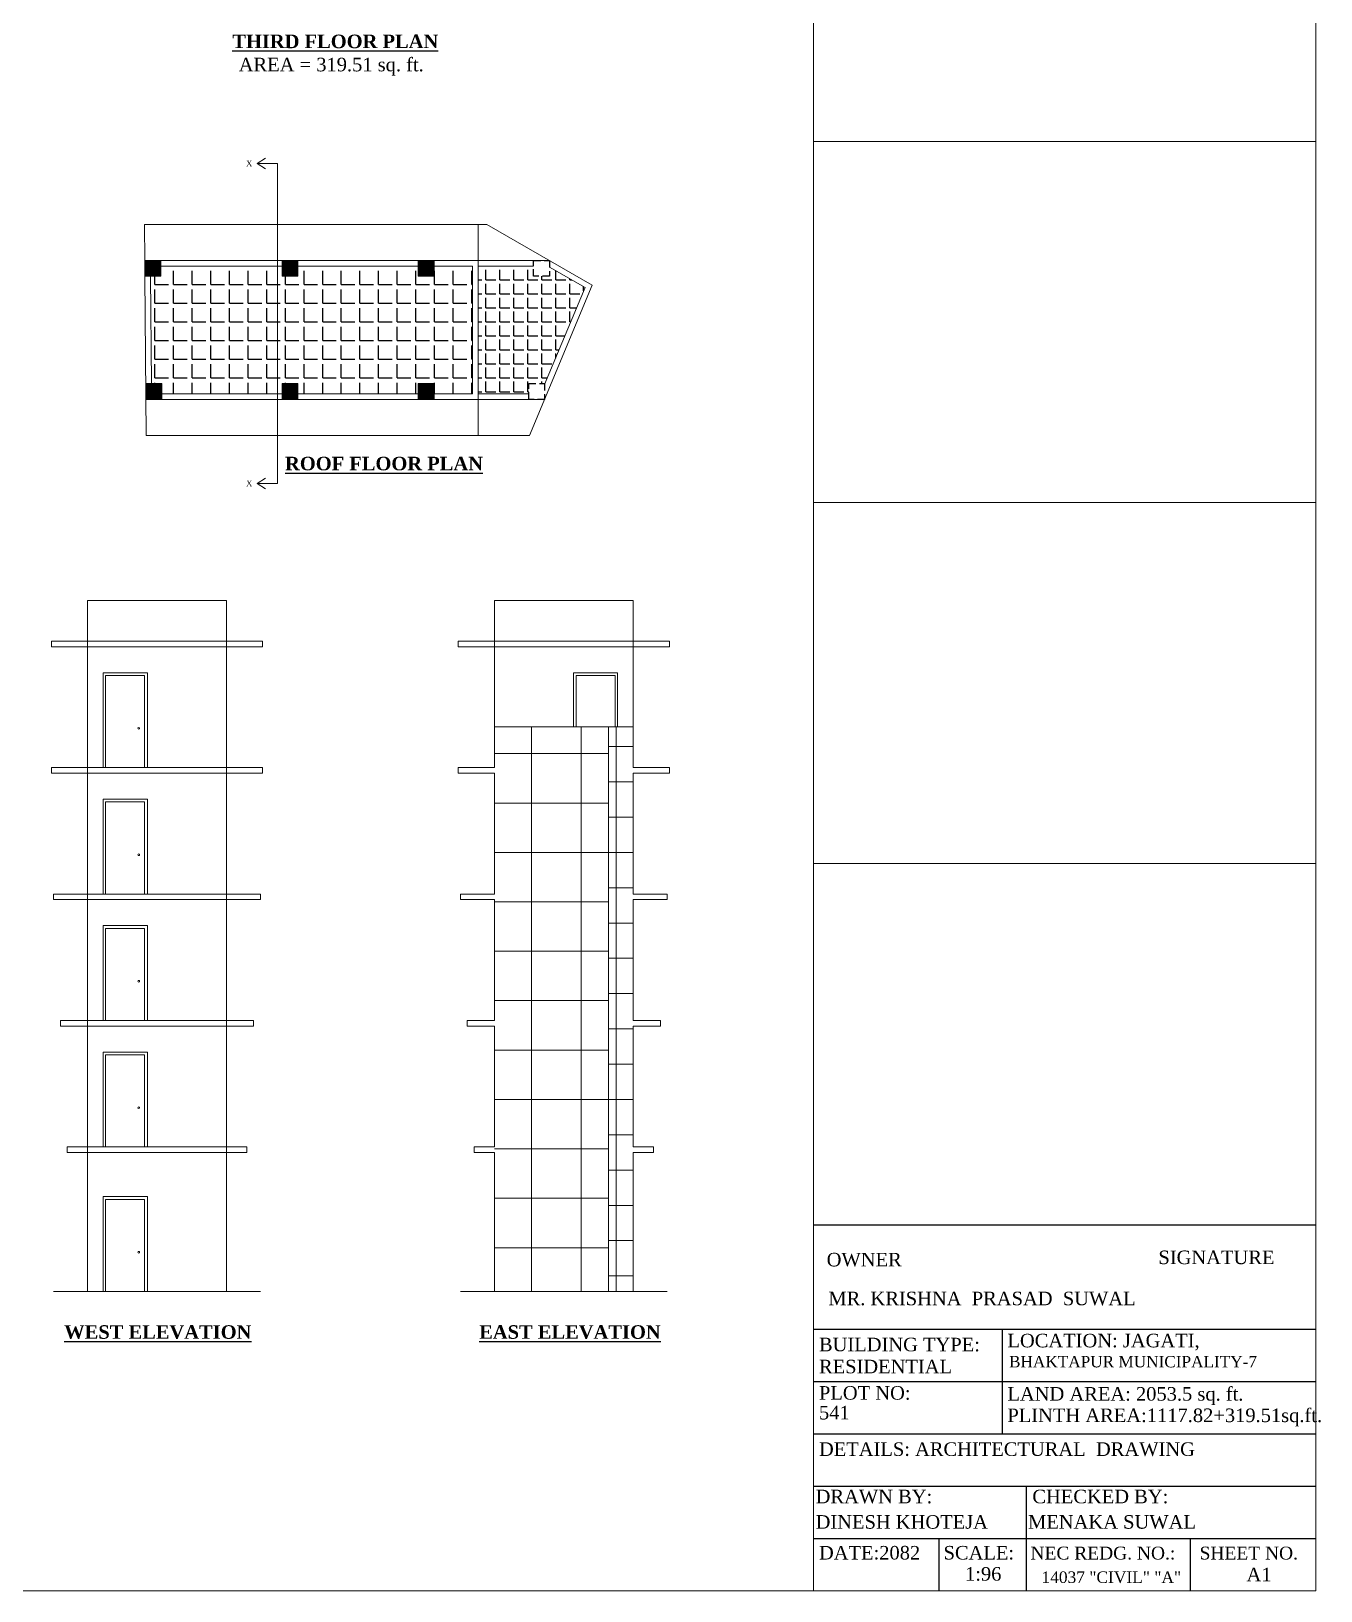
# Model space of a CAD drawing. Header units: inches. Extents: x 20273 to 45441, y -4696 to -1121.
# Drawn here: x 44299 to 45441, y -4602 to -3220 of the extents above; entities that cross this region are included whole.
import ezdxf

# ---------------------------------------------------------------- set-up
doc = ezdxf.new("R2010")
doc.units = ezdxf.units.IN
doc.header["$LTSCALE"] = 5
doc.header["$MEASUREMENT"] = 0
doc.linetypes.add('HIDDEN', pattern=[0.375, 0.25, -0.125])
for name, color, linetype, lineweight in [('1', 7, 'Continuous', 25), ('A-WALL', 7, 'Continuous', 9), ('DOOR', 62, 'Continuous', 0), ('ele1', 21, 'Continuous', 20)]:
    doc.layers.add(name, color=color, linetype=linetype, lineweight=lineweight)
doc.layers.add('TEXT', color=6, linetype='Continuous')
doc.layers.add('WALL', color=7, linetype='Continuous')
doc.styles.add('ordinary', font='times.ttf')
pattern_1 = [(45, (18280.62599, 241.2281), (-0.08838834765, 0.08838834765), [])]

msp = doc.modelspace()

# ---------------------------------------------------------------- hatches: boundary and pattern name
at = {"layer": 'A-WALL', "ltscale": 5}
h = msp.add_hatch(dxfattribs=at)
h.set_pattern_fill('ANSI31', color=256)
h.set_pattern_definition(pattern_1)
h.paths.add_polyline_path([(44414.09, -3437.38), (44414.09, -3423.38), (44400.09, -3423.38), (44400.09, -3437.38)])
h = msp.add_hatch(dxfattribs=at)
h.set_pattern_fill('ANSI31', color=256)
h.set_pattern_definition(pattern_1)
h.paths.add_polyline_path([(44535.51, -3437.38), (44535.51, -3423.38), (44521.51, -3423.38), (44521.51, -3437.38)])
h = msp.add_hatch(dxfattribs=at)
h.set_pattern_fill('ANSI31', color=256)
h.set_pattern_definition(pattern_1)
h.paths.add_polyline_path([(44656.01, -3437.38), (44656.01, -3423.38), (44642.01, -3423.38), (44642.01, -3437.38)])
h = msp.add_hatch(dxfattribs=at)
h.set_pattern_fill('ANSI31', color=256)
h.set_pattern_definition(pattern_1)
h.paths.add_polyline_path([(44415.01, -3546.37), (44415.01, -3532.37), (44401.01, -3532.37), (44401.01, -3546.37)])
h = msp.add_hatch(dxfattribs=at)
h.set_pattern_fill('ANSI31', color=256)
h.set_pattern_definition(pattern_1)
h.paths.add_polyline_path([(44535.51, -3546.37), (44535.51, -3532.37), (44521.51, -3532.37), (44521.51, -3546.37)])
h = msp.add_hatch(dxfattribs=at)
h.set_pattern_fill('ANSI31', color=256)
h.set_pattern_definition(pattern_1)
h.paths.add_polyline_path([(44642.01, -3546.37), (44656.01, -3546.37), (44656.01, -3532.37), (44642.01, -3532.37)])
h = msp.add_hatch(dxfattribs=at)
h.set_pattern_fill('ANSI37', color=256, scale=350, angle=45)
h.set_pattern_definition([(90, (10879.815, 208.59), (-43.75, 0), []), (180, (10879.815, 208.59), (-4e-15, -43.75), [])])
h.paths.add_polyline_path([(44810.52, -3836.42), (44709.38, -3836.42), (44709.38, -4336.42), (44810.52, -4336.42)])
h = msp.add_hatch(dxfattribs=at)
h.set_pattern_fill('ANSI37', color=256, scale=250, angle=45)
h.set_pattern_definition([(90, (10879.815, 208.59), (-31.25, 0), []), (180, (10879.815, 208.59), (-2e-15, -31.25), [])])
h.paths.add_polyline_path([(44832.37, -3836.42), (44810.52, -3836.42), (44810.52, -4336.42), (44832.37, -4336.42)])
at = {"layer": 'WALL', "linetype": 'ByBlock', "ltscale": 5, "true_color": 0xf8991e}
h = msp.add_hatch(dxfattribs=at)
h.set_pattern_fill('ANGLE', color=30, scale=60)
h.set_pattern_definition([(0, (14197.412, -1250.202), (0, 16.5), [12, -4.5]), (90, (14197.412, -1250.202), (-16.5, 1e-15), [12, -4.5])])
h.paths.add_polyline_path([(44535.51, -3437.38), (44521.51, -3437.38), (44521.51, -3428.38), (44414.09, -3428.38), (44414.09, -3437.38), (44405.09, -3437.38), (44405.9, -3532.37), (44415.01, -3532.37), (44415.01, -3541.37), (44521.51, -3541.37), (44521.51, -3532.37), (44535.51, -3532.37), (44535.51, -3541.37), (44642.01, -3541.37), (44642.01, -3532.37), (44656.01, -3532.37), (44656.01, -3541.37), (44690.01, -3541.37), (44690.01, -3428.38), (44656.01, -3428.38), (44656.01, -3437.38), (44642.01, -3437.38), (44642.01, -3428.38), (44535.51, -3428.38)])
h = msp.add_hatch(dxfattribs=at)
h.set_pattern_fill('ANGLE', color=30, scale=45)
h.set_pattern_definition([(0, (14197.412, -1250.202), (0, 12.375), [9, -3.375]), (90, (14197.412, -1250.202), (-12.375, 8e-16), [9, -3.375])])
h.paths.add_polyline_path([(44695.01, -3428.38), (44695.01, -3541.37), (44739.88, -3541.37), (44739.88, -3532.37), (44753.88, -3532.37), (44753.88, -3533.36), (44789.65, -3447.37), (44758.14, -3429.16), (44758.14, -3437.38), (44744.14, -3437.38), (44744.14, -3428.38)])

# ---------------------------------------------------------------- linework, layer by layer
at = {"layer": '1'}
for p, q in [((44991.96, -4277.28), (45436.61, -4277.28)), ((44991.96, -4369.92), (45436.61, -4369.92)), ((45158.79, -4369.92), (45158.79, -4462.55)), ((44991.96, -4416.23), (45436.61, -4416.23)), ((44991.96, -4462.55), (45436.61, -4462.55)), ((44991.96, -4508.87), (45436.61, -4508.87)), ((45180.05, -4508.87), (45180.05, -4601.5)), ((44991.96, -4555.19), (45436.61, -4555.19)), ((45103.12, -4601.5), (45103.12, -4555.19)), ((45325.45, -4601.5), (45325.45, -4555.19))]:
    msp.add_line(p, q, dxfattribs=at)
at = {"layer": 'A-WALL', "ltscale": 5}
for p, q in [((44499.46, -3337.59), (44506.89, -3332.91)), ((44517.46, -3337.59), (44499.46, -3337.59)), ((44499.46, -3337.59), (44506.89, -3342.27)), ((44517.46, -3620.87), (44517.46, -3337.59)), ((44399.7, -3391.38), (44399.97, -3423.38)), ((44702.76, -3391.38), (44399.7, -3391.38)), ((44695.01, -3391.38), (44695.01, -3578.37)), ((44795.95, -3445.24), (44702.76, -3391.38)), ((44695.01, -3423.38), (44399.97, -3423.38)), ((44399.97, -3423.38), (44400.09, -3437.38)), ((44758.14, -3423.38), (44695.01, -3423.38)), ((44400.09, -3428.38), (44399.97, -3428.38)), ((44400.09, -3437.38), (44401.29, -3578.37)), ((44405.09, -3437.34), (44405.9, -3532.37)), ((44521.51, -3428.38), (44414.09, -3428.38)), ((44642.01, -3428.38), (44535.51, -3428.38)), ((44690.01, -3428.38), (44656.01, -3428.38)), ((44690.01, -3428.38), (44690.01, -3541.37)), ((44744.14, -3428.38), (44695.01, -3428.38)), ((44789.65, -3447.37), (44758.14, -3429.16)), ((44740.57, -3578.37), (44795.95, -3445.24)), ((44753.88, -3533.36), (44789.65, -3447.37)), ((44401.01, -3546.37), (44695.01, -3546.37)), ((44415.01, -3541.37), (44521.51, -3541.37)), ((44535.39, -3541.37), (44642.01, -3541.37)), ((44656.01, -3541.37), (44690.01, -3541.37)), ((44695.01, -3541.37), (44739.88, -3541.37)), ((44695.01, -3546.37), (44753.88, -3546.37)), ((44401.29, -3578.37), (44740.57, -3578.37)), ((44499.46, -3620.87), (44506.89, -3616.19)), ((44517.46, -3620.87), (44499.46, -3620.87)), ((44499.46, -3620.87), (44506.89, -3625.55)), ((44349.25, -3724.42), (44472.24, -3724.42)), ((44349.25, -4336.42), (44349.25, -3724.42)), ((44472.24, -4336.42), (44472.24, -3724.42)), ((44832.37, -3724.42), (44709.38, -3724.42)), ((44709.38, -3872.42), (44709.38, -3724.42)), ((44832.37, -3872.42), (44832.37, -3724.42)), ((44317.25, -3765.42), (44317.25, -3760.42)), ((44317.25, -3760.42), (44349.25, -3760.42)), ((44349.25, -3765.42), (44317.25, -3765.42)), ((44349.25, -3760.42), (44472.24, -3760.42)), ((44349.25, -3765.42), (44472.24, -3765.42)), ((44504.24, -3760.42), (44472.24, -3760.42)), ((44472.24, -3765.42), (44504.24, -3765.42)), ((44504.24, -3765.42), (44504.24, -3760.42)), ((44677.38, -3765.42), (44677.38, -3760.42)), ((44677.38, -3760.42), (44709.38, -3760.42)), ((44709.38, -3765.42), (44677.38, -3765.42)), ((44832.37, -3760.42), (44709.38, -3760.42)), ((44832.37, -3765.42), (44709.38, -3765.42)), ((44864.37, -3760.42), (44832.37, -3760.42)), ((44832.37, -3765.42), (44864.37, -3765.42)), ((44864.37, -3765.42), (44864.37, -3760.42)), ((44832.37, -3836.42), (44709.38, -3836.42)), ((44810.52, -4336.42), (44810.52, -3836.42)), ((44317.25, -3872.42), (44504.24, -3872.42)), ((44317.25, -3877.42), (44317.25, -3872.42)), ((44317.25, -3877.42), (44504.24, -3877.42)), ((44504.24, -3877.42), (44504.24, -3872.42)), ((44709.38, -3872.42), (44677.38, -3872.42)), ((44677.38, -3877.42), (44677.38, -3872.42)), ((44709.38, -3877.42), (44677.38, -3877.42)), ((44709.38, -3984.42), (44709.38, -3877.42)), ((44864.37, -3872.42), (44832.37, -3872.42)), ((44864.37, -3877.42), (44832.37, -3877.42)), ((44832.37, -3984.42), (44832.37, -3877.42)), ((44864.37, -3877.42), (44864.37, -3872.42)), ((44319.25, -3984.42), (44502.24, -3984.42)), ((44319.25, -3989.42), (44319.25, -3984.42)), ((44319.25, -3989.42), (44502.24, -3989.42)), ((44502.24, -3989.42), (44502.24, -3984.42)), ((44709.38, -3984.42), (44679.38, -3984.42)), ((44679.38, -3989.42), (44679.38, -3984.42)), ((44709.38, -3989.42), (44679.38, -3989.42)), ((44709.38, -4096.42), (44709.38, -3989.42)), ((44862.37, -3984.42), (44832.37, -3984.42)), ((44862.37, -3989.42), (44832.37, -3989.42)), ((44832.37, -4096.42), (44832.37, -3989.42)), ((44862.37, -3989.42), (44862.37, -3984.42)), ((44325.25, -4096.42), (44496.24, -4096.42)), ((44325.25, -4101.42), (44325.25, -4096.42)), ((44325.25, -4101.42), (44496.24, -4101.42)), ((44496.24, -4101.42), (44496.24, -4096.42)), ((44709.38, -4096.42), (44685.38, -4096.42)), ((44685.38, -4101.42), (44685.38, -4096.42)), ((44709.38, -4101.42), (44685.38, -4101.42)), ((44709.38, -4208.42), (44709.38, -4101.42)), ((44856.37, -4096.42), (44832.37, -4096.42)), ((44856.37, -4101.42), (44832.37, -4101.42)), ((44832.37, -4208.42), (44832.37, -4101.42)), ((44856.37, -4101.42), (44856.37, -4096.42)), ((44331.25, -4208.42), (44490.24, -4208.42)), ((44331.25, -4213.42), (44331.25, -4208.42)), ((44490.24, -4213.42), (44490.24, -4208.42)), ((44709.38, -4208.42), (44691.38, -4208.42)), ((44691.38, -4213.42), (44691.38, -4208.42)), ((44850.37, -4208.42), (44832.37, -4208.42)), ((44850.37, -4213.42), (44850.37, -4208.42)), ((44331.25, -4213.42), (44490.24, -4213.42)), ((44709.38, -4213.42), (44691.38, -4213.42)), ((44709.38, -4336.42), (44709.38, -4213.42)), ((44850.37, -4213.42), (44832.37, -4213.42)), ((44832.37, -4336.42), (44832.37, -4213.42)), ((44349.25, -4336.42), (44319.25, -4336.42)), ((44349.25, -4336.42), (44472.24, -4336.42)), ((44349.25, -4336.42), (44472.24, -4336.42)), ((44472.24, -4336.42), (44502.24, -4336.42)), ((44709.38, -4336.42), (44679.38, -4336.42)), ((44832.37, -4336.42), (44709.38, -4336.42)), ((44832.37, -4336.42), (44709.38, -4336.42)), ((44832.37, -4336.42), (44862.37, -4336.42))]:
    msp.add_line(p, q, dxfattribs=at)
for points in [[(44400.09, -3423.38), (44414.09, -3423.38), (44414.09, -3437.38), (44400.09, -3437.38)], [(44521.51, -3423.38), (44535.51, -3423.38), (44535.51, -3437.38), (44521.51, -3437.38)], [(44642.01, -3423.38), (44656.01, -3423.38), (44656.01, -3437.38), (44642.01, -3437.38)], [(44401.01, -3532.37), (44415.01, -3532.37), (44415.01, -3546.37), (44401.01, -3546.37)], [(44521.51, -3532.37), (44535.51, -3532.37), (44535.51, -3546.37), (44521.51, -3546.37)], [(44642.01, -3532.37), (44656.01, -3532.37), (44656.01, -3546.37), (44642.01, -3546.37)]]:
    msp.add_lwpolyline(points, close=True, dxfattribs=at)
for centre in [(44394.6, -3837.67), (44394.6, -3949.67), (44394.6, -4061.67), (44394.6, -4173.67), (44394.6, -4301.67)]:
    msp.add_circle(centre, 0.766, dxfattribs=at)
at = {"layer": 'DOOR', "lineweight": 13}
for p, q in [((44363.25, -3872.42), (44363.25, -3788.42)), ((44402.25, -3788.42), (44363.25, -3788.42)), ((44365.25, -3872.42), (44365.25, -3790.92)), ((44399.75, -3790.92), (44365.25, -3790.92)), ((44399.75, -3790.92), (44399.75, -3872.42)), ((44402.25, -3865.49), (44402.25, -3788.42)), ((44402.25, -3788.42), (44402.25, -3872.42)), ((44779.38, -3836.42), (44779.38, -3788.42)), ((44779.38, -3788.42), (44779.38, -3836.42)), ((44779.38, -3788.42), (44818.37, -3788.42)), ((44781.88, -3790.92), (44781.88, -3836.42)), ((44781.88, -3790.92), (44816.37, -3790.92)), ((44816.37, -3836.42), (44816.37, -3790.92)), ((44818.37, -3836.42), (44818.37, -3788.42)), ((44363.25, -3984.42), (44363.25, -3900.42)), ((44402.25, -3900.42), (44363.25, -3900.42)), ((44365.25, -3984.42), (44365.25, -3902.92)), ((44399.75, -3902.92), (44365.25, -3902.92)), ((44399.75, -3902.92), (44399.75, -3984.42)), ((44402.25, -3977.49), (44402.25, -3900.42)), ((44402.25, -3900.42), (44402.25, -3984.42)), ((44363.25, -4096.42), (44363.25, -4012.42)), ((44402.25, -4012.42), (44363.25, -4012.42)), ((44365.25, -4096.42), (44365.25, -4014.92)), ((44399.75, -4014.92), (44365.25, -4014.92)), ((44399.75, -4014.92), (44399.75, -4096.42)), ((44402.25, -4089.49), (44402.25, -4012.42)), ((44402.25, -4012.42), (44402.25, -4096.42)), ((44363.25, -4208.42), (44363.25, -4124.42)), ((44402.25, -4124.42), (44363.25, -4124.42)), ((44365.25, -4208.42), (44365.25, -4126.92)), ((44399.75, -4126.92), (44365.25, -4126.92)), ((44399.75, -4126.92), (44399.75, -4208.42)), ((44402.25, -4201.49), (44402.25, -4124.42)), ((44402.25, -4124.42), (44402.25, -4208.42)), ((44363.25, -4336.42), (44363.25, -4252.42)), ((44402.25, -4252.42), (44363.25, -4252.42)), ((44402.25, -4329.49), (44402.25, -4252.42)), ((44402.25, -4252.42), (44402.25, -4336.42)), ((44365.25, -4336.42), (44365.25, -4254.92)), ((44399.75, -4254.92), (44365.25, -4254.92)), ((44399.75, -4254.92), (44399.75, -4336.42))]:
    msp.add_line(p, q, dxfattribs=at)
at = {"layer": 'ele1'}
for p, q in [((44991.96, -4601.5), (44991.96, -2446.17)), ((45436.61, -3317.98), (44991.96, -3317.98)), ((45436.61, -3637.75), (44991.96, -3637.75)), ((45436.61, -3957.52), (44991.96, -3957.52))]:
    msp.add_line(p, q, dxfattribs=at)
msp.add_lwpolyline([(42351.65, -2446.17), (45436.61, -2446.17), (45436.61, -4601.5), (42351.65, -4601.5)], close=True, dxfattribs=at)
msp.add_lwpolyline([(42351.65, -2446.17), (45436.61, -2446.17), (45436.61, -4601.5), (42351.65, -4601.5)], close=True, dxfattribs=at)
at = {"layer": 'WALL', "color": 2, "linetype": 'HIDDEN', "ltscale": 5}
for points in [[(44744.14, -3423.38), (44758.14, -3423.38), (44758.14, -3437.38), (44744.14, -3437.38)], [(44739.88, -3532.37), (44753.88, -3532.37), (44753.88, -3546.37), (44739.88, -3546.37)]]:
    msp.add_lwpolyline(points, close=True, dxfattribs=at)

# ---------------------------------------------------------------- texts
at = {"layer": '1', "style": 'ordinary'}
for s, height, p in [('OWNER', 12, (45003.52, -4314.21)), ('SIGNATURE', 12, (45297.16, -4312.21)), ('MR. KRISHNA  PRASAD  SUWAL', 12, (45005.05, -4348.61)), ('BUILDING TYPE:  ', 12, (44996.69, -4389.39)), ('LOCATION: JAGATI,', 12, (45163.51, -4385.9)), ('RESIDENTIAL', 12, (44996.69, -4408.89)), ('BHAKTAPUR MUNICIPALITY-7', 10.08, (45164.93, -4403.62)), ('PLOT NO: ', 12, (44996.69, -4432.22)), ('LAND AREA: 2053.5 sq. ft. ', 12, (45163.51, -4433.09)), ('541', 12, (44996.69, -4449.72)), ('PLINTH AREA:1117.82+319.51sq.ft.', 12, (45163.51, -4452.09)), ('DETAILS: ARCHITECTURAL  DRAWING ', 12, (44996.69, -4482.03)), ('DRAWN BY:', 12, (44993.74, -4523.99)), ('CHECKED BY: ', 12, (45185.58, -4523.99)), ('DINESH KHOTEJA', 12, (44993.74, -4546.49)), ('MENAKA SUWAL', 12, (45181.83, -4546.49)), ('DATE:2082', 12, (44996.69, -4573.79)), ('SCALE:', 12, (45106.99, -4573.79)), ('NEC REDG. NO.:', 11.4, (45183.92, -4573.79)), ('SHEET NO.', 11.4, (45333.61, -4573.79)), ('14037 "CIVIL" "A"', 10.2, (45193.65, -4594.56)), ('A1', 12, (45375.15, -4593.06))]:
    msp.add_text(s, height=height, dxfattribs=at).set_placement(p)
msp.add_attdef('1:96', (45125.98, -4592.5), 'SCALE', height=12, dxfattribs=at)
at = {"layer": 'TEXT', "style": 'ordinary'}
for p in [(44489.68, -3340), (44489.68, -3623.29)]:
    msp.add_text('X', height=5, dxfattribs=at).set_placement(p)
at = {"layer": 'TEXT', "char_height": 12, "width": 219.8151, "attachment_point": 8, "rotation": 359.99961, "style": 'ordinary'}
for s, insert in [('{\\fTimes New Roman|b1|i0|c0|p18;\\LTHIRD FLOOR PLAN}', (44568.58, -3235.53)), ('AREA = 319.51 sq. ft.', (44564.99, -3259.77)), ('{\\fTimes New Roman|b1|i0|c0|p18;\\LROOF FLOOR PLAN}', (44611.69, -3609.38)), ('{\\fTimes New Roman|b1|i0|c0|p18;\\LWEST ELEVATION}', (44411.48, -4378.6)), ('{\\fTimes New Roman|b1|i0|c0|p18;\\LEAST ELEVATION}', (44776.28, -4378.6))]:
    msp.add_mtext(s, dxfattribs=dict(at, insert=insert))

doc.saveas('drawing.dxf')
